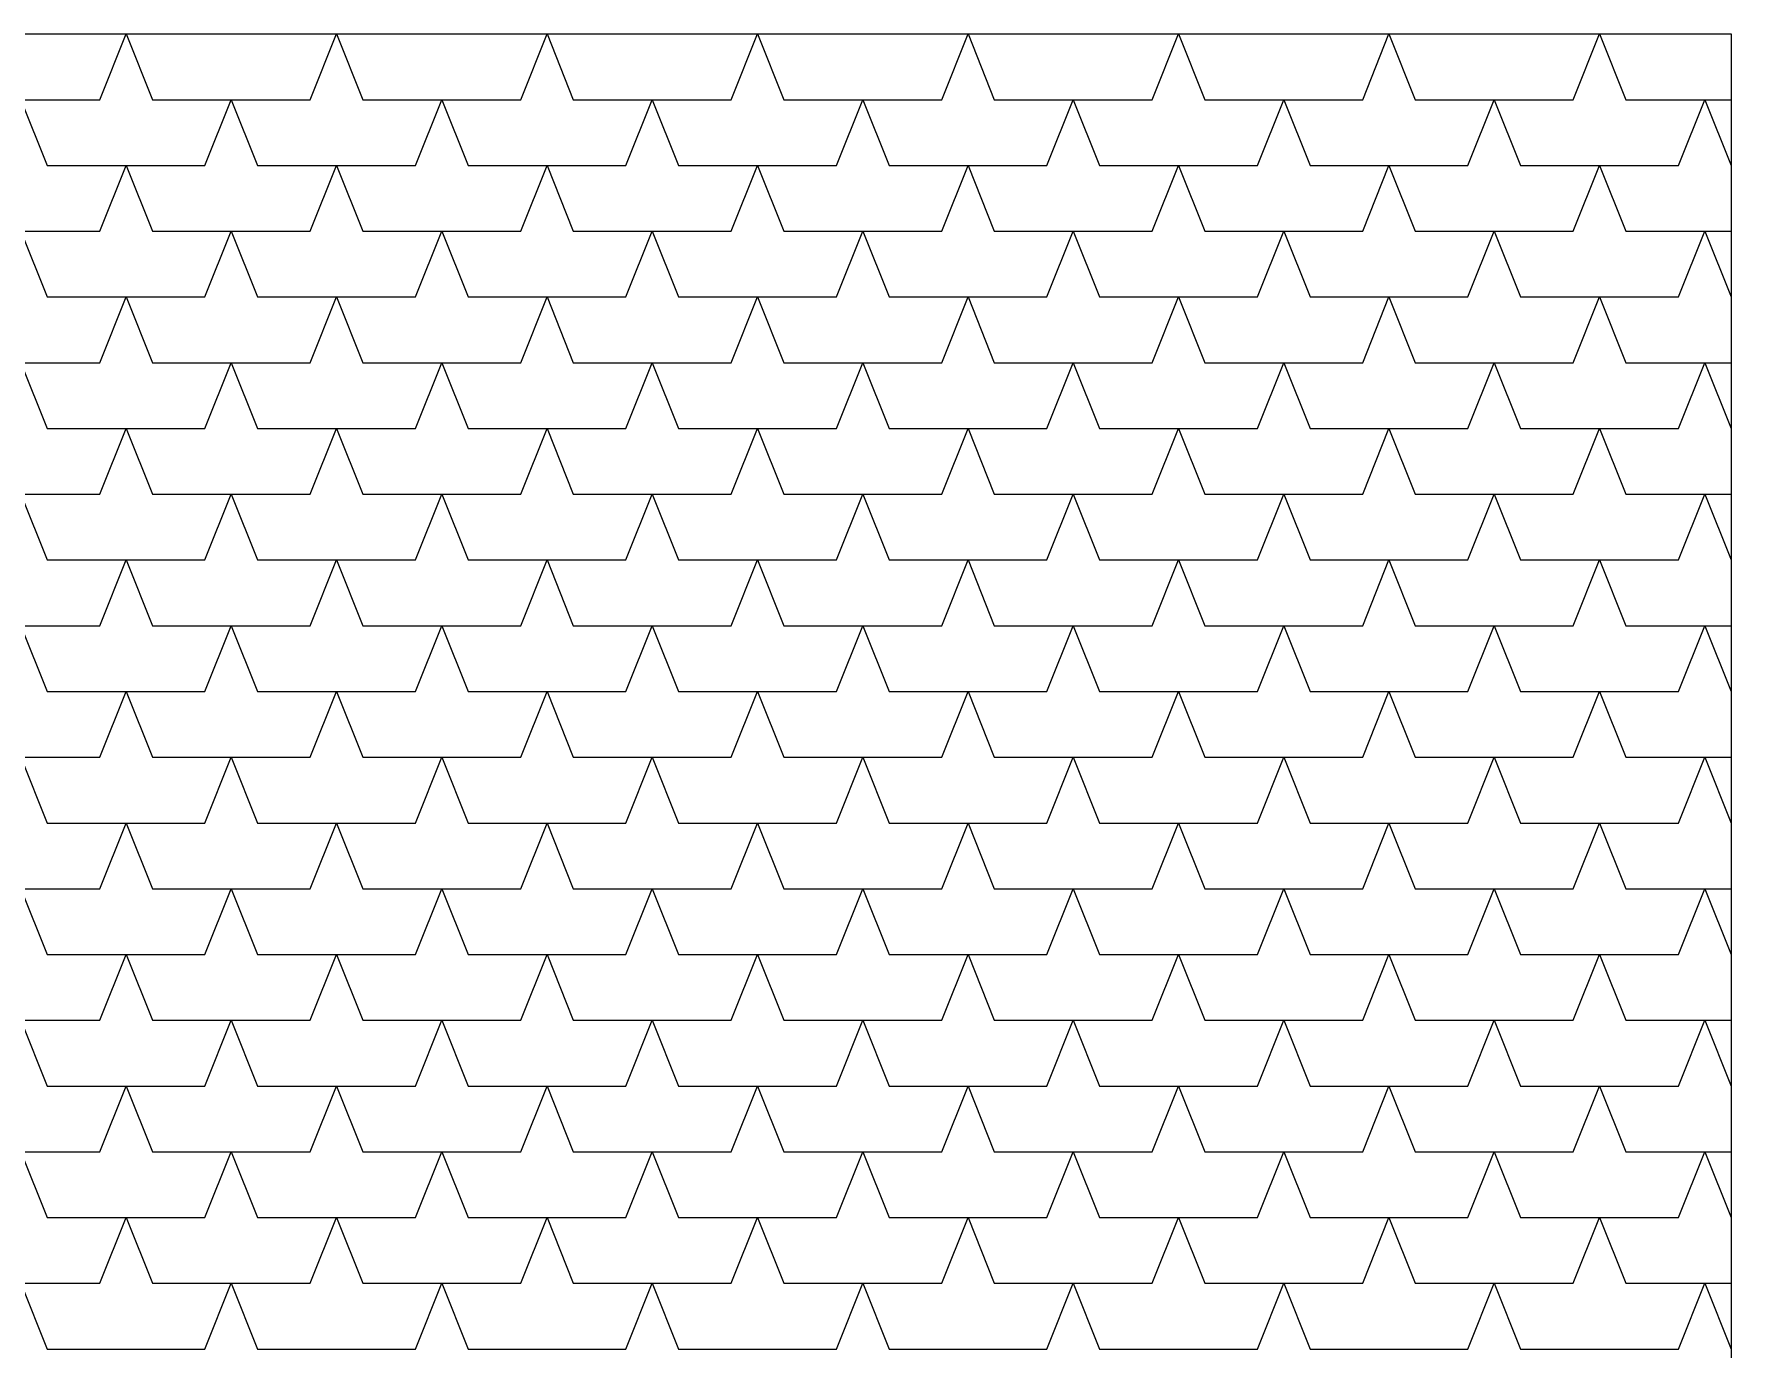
# Model space of a CAD drawing. Header units: inches. Extents: x 86794 to 87086, y 41803 to 41823.
# Drawn here: x 87036.561 to 87037.851, y 41820.73 to 41821.73 of the extents above; entities that cross this region are included whole.
import ezdxf

# ---------------------------------------------------------------- set-up
doc = ezdxf.new("R2010")
doc.units = ezdxf.units.IN
doc.header["$MEASUREMENT"] = 0

msp = doc.modelspace()

# ---------------------------------------------------------------- linework, layer by layer
at = {"ltscale": 0.006}
for p, q in [((87029.6509, 41821.7295), (87037.8509, 41821.7295)), ((87037.8509, 41821.7295), (87037.8509, 41819.0158))]:
    msp.add_line(p, q, dxfattribs=at)
at = {"color": 250}
for p, q in [((87036.6109, 41821.6795), (87036.6309, 41821.7295)), ((87036.6309, 41821.7295), (87036.6509, 41821.6795)), ((87036.7709, 41821.6795), (87036.7909, 41821.7295)), ((87036.7909, 41821.7295), (87036.8109, 41821.6795)), ((87036.9309, 41821.6795), (87036.9509, 41821.7295)), ((87036.9509, 41821.7295), (87036.9709, 41821.6795)), ((87037.0909, 41821.6795), (87037.1109, 41821.7295)), ((87037.1109, 41821.7295), (87037.1309, 41821.6795)), ((87037.2509, 41821.6795), (87037.2709, 41821.7295)), ((87037.2709, 41821.7295), (87037.2909, 41821.6795)), ((87037.4109, 41821.6795), (87037.4309, 41821.7295)), ((87037.4309, 41821.7295), (87037.4509, 41821.6795)), ((87037.5709, 41821.6795), (87037.5909, 41821.7295)), ((87037.5909, 41821.7295), (87037.6109, 41821.6795)), ((87037.7309, 41821.6795), (87037.7509, 41821.7295)), ((87037.7509, 41821.7295), (87037.7709, 41821.6795)), ((87036.4909, 41821.6795), (87036.6109, 41821.6795)), ((87036.5509, 41821.6795), (87036.5709, 41821.6295)), ((87036.6509, 41821.6795), (87036.7709, 41821.6795)), ((87036.6909, 41821.6295), (87036.7109, 41821.6795)), ((87036.7109, 41821.6795), (87036.7309, 41821.6295)), ((87036.8109, 41821.6795), (87036.9309, 41821.6795)), ((87036.8509, 41821.6295), (87036.8709, 41821.6795)), ((87036.8709, 41821.6795), (87036.8909, 41821.6295)), ((87036.9709, 41821.6795), (87037.0909, 41821.6795)), ((87037.0109, 41821.6295), (87037.0309, 41821.6795)), ((87037.0309, 41821.6795), (87037.0509, 41821.6295)), ((87037.1309, 41821.6795), (87037.2509, 41821.6795)), ((87037.1709, 41821.6295), (87037.1909, 41821.6795)), ((87037.1909, 41821.6795), (87037.2109, 41821.6295)), ((87037.2909, 41821.6795), (87037.4109, 41821.6795)), ((87037.3309, 41821.6295), (87037.3509, 41821.6795)), ((87037.3509, 41821.6795), (87037.3709, 41821.6295)), ((87037.4509, 41821.6795), (87037.5709, 41821.6795)), ((87037.4909, 41821.6295), (87037.5109, 41821.6795)), ((87037.5109, 41821.6795), (87037.5309, 41821.6295)), ((87037.6109, 41821.6795), (87037.7309, 41821.6795)), ((87037.6509, 41821.6295), (87037.6709, 41821.6795)), ((87037.6709, 41821.6795), (87037.6909, 41821.6295)), ((87037.7709, 41821.6795), (87037.8509, 41821.6795)), ((87037.8109, 41821.6295), (87037.8309, 41821.6795)), ((87037.8309, 41821.6795), (87037.8509, 41821.6295)), ((87036.5709, 41821.6295), (87036.6909, 41821.6295)), ((87036.6109, 41821.5795), (87036.6309, 41821.6295)), ((87036.6309, 41821.6295), (87036.6509, 41821.5795)), ((87036.7309, 41821.6295), (87036.8509, 41821.6295)), ((87036.7709, 41821.5795), (87036.7909, 41821.6295)), ((87036.7909, 41821.6295), (87036.8109, 41821.5795)), ((87036.8909, 41821.6295), (87037.0109, 41821.6295)), ((87036.9309, 41821.5795), (87036.9509, 41821.6295)), ((87036.9509, 41821.6295), (87036.9709, 41821.5795)), ((87037.0509, 41821.6295), (87037.1709, 41821.6295)), ((87037.0909, 41821.5795), (87037.1109, 41821.6295)), ((87037.1109, 41821.6295), (87037.1309, 41821.5795)), ((87037.2109, 41821.6295), (87037.3309, 41821.6295)), ((87037.2509, 41821.5795), (87037.2709, 41821.6295)), ((87037.2709, 41821.6295), (87037.2909, 41821.5795)), ((87037.3709, 41821.6295), (87037.4909, 41821.6295)), ((87037.4109, 41821.5795), (87037.4309, 41821.6295)), ((87037.4309, 41821.6295), (87037.4509, 41821.5795)), ((87037.5309, 41821.6295), (87037.6509, 41821.6295)), ((87037.5709, 41821.5795), (87037.5909, 41821.6295)), ((87037.5909, 41821.6295), (87037.6109, 41821.5795)), ((87037.6909, 41821.6295), (87037.8109, 41821.6295)), ((87037.7309, 41821.5795), (87037.7509, 41821.6295)), ((87037.7509, 41821.6295), (87037.7709, 41821.5795)), ((87036.4909, 41821.5795), (87036.6109, 41821.5795)), ((87036.5509, 41821.5795), (87036.5709, 41821.5295)), ((87036.6509, 41821.5795), (87036.7709, 41821.5795)), ((87036.6909, 41821.5295), (87036.7109, 41821.5795)), ((87036.7109, 41821.5795), (87036.7309, 41821.5295)), ((87036.8109, 41821.5795), (87036.9309, 41821.5795)), ((87036.8509, 41821.5295), (87036.8709, 41821.5795)), ((87036.8709, 41821.5795), (87036.8909, 41821.5295)), ((87036.9709, 41821.5795), (87037.0909, 41821.5795)), ((87037.0109, 41821.5295), (87037.0309, 41821.5795)), ((87037.0309, 41821.5795), (87037.0509, 41821.5295)), ((87037.1309, 41821.5795), (87037.2509, 41821.5795)), ((87037.1709, 41821.5295), (87037.1909, 41821.5795)), ((87037.1909, 41821.5795), (87037.2109, 41821.5295)), ((87037.2909, 41821.5795), (87037.4109, 41821.5795)), ((87037.3309, 41821.5295), (87037.3509, 41821.5795)), ((87037.3509, 41821.5795), (87037.3709, 41821.5295)), ((87037.4509, 41821.5795), (87037.5709, 41821.5795)), ((87037.4909, 41821.5295), (87037.5109, 41821.5795)), ((87037.5109, 41821.5795), (87037.5309, 41821.5295)), ((87037.6109, 41821.5795), (87037.7309, 41821.5795)), ((87037.6509, 41821.5295), (87037.6709, 41821.5795)), ((87037.6709, 41821.5795), (87037.6909, 41821.5295)), ((87037.7709, 41821.5795), (87037.8509, 41821.5795)), ((87037.8109, 41821.5295), (87037.8309, 41821.5795)), ((87037.8309, 41821.5795), (87037.8509, 41821.5295)), ((87036.5709, 41821.5295), (87036.6909, 41821.5295)), ((87036.6109, 41821.4795), (87036.6309, 41821.5295)), ((87036.6309, 41821.5295), (87036.6509, 41821.4795)), ((87036.7309, 41821.5295), (87036.8509, 41821.5295)), ((87036.7709, 41821.4795), (87036.7909, 41821.5295)), ((87036.7909, 41821.5295), (87036.8109, 41821.4795)), ((87036.8909, 41821.5295), (87037.0109, 41821.5295)), ((87036.9309, 41821.4795), (87036.9509, 41821.5295)), ((87036.9509, 41821.5295), (87036.9709, 41821.4795)), ((87037.0509, 41821.5295), (87037.1709, 41821.5295)), ((87037.0909, 41821.4795), (87037.1109, 41821.5295)), ((87037.1109, 41821.5295), (87037.1309, 41821.4795)), ((87037.2109, 41821.5295), (87037.3309, 41821.5295)), ((87037.2509, 41821.4795), (87037.2709, 41821.5295)), ((87037.2709, 41821.5295), (87037.2909, 41821.4795)), ((87037.3709, 41821.5295), (87037.4909, 41821.5295)), ((87037.4109, 41821.4795), (87037.4309, 41821.5295)), ((87037.4309, 41821.5295), (87037.4509, 41821.4795)), ((87037.5309, 41821.5295), (87037.6509, 41821.5295)), ((87037.5709, 41821.4795), (87037.5909, 41821.5295)), ((87037.5909, 41821.5295), (87037.6109, 41821.4795)), ((87037.6909, 41821.5295), (87037.8109, 41821.5295)), ((87037.7309, 41821.4795), (87037.7509, 41821.5295)), ((87037.7509, 41821.5295), (87037.7709, 41821.4795)), ((87036.4909, 41821.4795), (87036.6109, 41821.4795)), ((87036.5509, 41821.4795), (87036.5709, 41821.4295)), ((87036.6509, 41821.4795), (87036.7709, 41821.4795)), ((87036.6909, 41821.4295), (87036.7109, 41821.4795)), ((87036.7109, 41821.4795), (87036.7309, 41821.4295)), ((87036.8109, 41821.4795), (87036.9309, 41821.4795)), ((87036.8509, 41821.4295), (87036.8709, 41821.4795)), ((87036.8709, 41821.4795), (87036.8909, 41821.4295)), ((87036.9709, 41821.4795), (87037.0909, 41821.4795)), ((87037.0109, 41821.4295), (87037.0309, 41821.4795)), ((87037.0309, 41821.4795), (87037.0509, 41821.4295)), ((87037.1309, 41821.4795), (87037.2509, 41821.4795)), ((87037.1709, 41821.4295), (87037.1909, 41821.4795)), ((87037.1909, 41821.4795), (87037.2109, 41821.4295)), ((87037.2909, 41821.4795), (87037.4109, 41821.4795)), ((87037.3309, 41821.4295), (87037.3509, 41821.4795)), ((87037.3509, 41821.4795), (87037.3709, 41821.4295)), ((87037.4509, 41821.4795), (87037.5709, 41821.4795)), ((87037.4909, 41821.4295), (87037.5109, 41821.4795)), ((87037.5109, 41821.4795), (87037.5309, 41821.4295)), ((87037.6109, 41821.4795), (87037.7309, 41821.4795)), ((87037.6509, 41821.4295), (87037.6709, 41821.4795)), ((87037.6709, 41821.4795), (87037.6909, 41821.4295)), ((87037.7709, 41821.4795), (87037.8509, 41821.4795)), ((87037.8109, 41821.4295), (87037.8309, 41821.4795)), ((87037.8309, 41821.4795), (87037.8509, 41821.4295)), ((87036.5709, 41821.4295), (87036.6909, 41821.4295)), ((87036.6109, 41821.3795), (87036.6309, 41821.4295)), ((87036.6309, 41821.4295), (87036.6509, 41821.3795)), ((87036.7309, 41821.4295), (87036.8509, 41821.4295)), ((87036.7709, 41821.3795), (87036.7909, 41821.4295)), ((87036.7909, 41821.4295), (87036.8109, 41821.3795)), ((87036.8909, 41821.4295), (87037.0109, 41821.4295)), ((87036.9309, 41821.3795), (87036.9509, 41821.4295)), ((87036.9509, 41821.4295), (87036.9709, 41821.3795)), ((87037.0509, 41821.4295), (87037.1709, 41821.4295)), ((87037.0909, 41821.3795), (87037.1109, 41821.4295)), ((87037.1109, 41821.4295), (87037.1309, 41821.3795)), ((87037.2109, 41821.4295), (87037.3309, 41821.4295)), ((87037.2509, 41821.3795), (87037.2709, 41821.4295)), ((87037.2709, 41821.4295), (87037.2909, 41821.3795)), ((87037.3709, 41821.4295), (87037.4909, 41821.4295)), ((87037.4109, 41821.3795), (87037.4309, 41821.4295)), ((87037.4309, 41821.4295), (87037.4509, 41821.3795)), ((87037.5309, 41821.4295), (87037.6509, 41821.4295)), ((87037.5709, 41821.3795), (87037.5909, 41821.4295)), ((87037.5909, 41821.4295), (87037.6109, 41821.3795)), ((87037.6909, 41821.4295), (87037.8109, 41821.4295)), ((87037.7309, 41821.3795), (87037.7509, 41821.4295)), ((87037.7509, 41821.4295), (87037.7709, 41821.3795)), ((87036.4909, 41821.3795), (87036.6109, 41821.3795)), ((87036.5509, 41821.3795), (87036.5709, 41821.3295)), ((87036.6509, 41821.3795), (87036.7709, 41821.3795)), ((87036.6909, 41821.3295), (87036.7109, 41821.3795)), ((87036.7109, 41821.3795), (87036.7309, 41821.3295)), ((87036.8109, 41821.3795), (87036.9309, 41821.3795)), ((87036.8509, 41821.3295), (87036.8709, 41821.3795)), ((87036.8709, 41821.3795), (87036.8909, 41821.3295)), ((87036.9709, 41821.3795), (87037.0909, 41821.3795)), ((87037.0109, 41821.3295), (87037.0309, 41821.3795)), ((87037.0309, 41821.3795), (87037.0509, 41821.3295)), ((87037.1309, 41821.3795), (87037.2509, 41821.3795)), ((87037.1709, 41821.3295), (87037.1909, 41821.3795)), ((87037.1909, 41821.3795), (87037.2109, 41821.3295)), ((87037.2909, 41821.3795), (87037.4109, 41821.3795)), ((87037.3309, 41821.3295), (87037.3509, 41821.3795)), ((87037.3509, 41821.3795), (87037.3709, 41821.3295)), ((87037.4509, 41821.3795), (87037.5709, 41821.3795)), ((87037.4909, 41821.3295), (87037.5109, 41821.3795)), ((87037.5109, 41821.3795), (87037.5309, 41821.3295)), ((87037.6109, 41821.3795), (87037.7309, 41821.3795)), ((87037.6509, 41821.3295), (87037.6709, 41821.3795)), ((87037.6709, 41821.3795), (87037.6909, 41821.3295)), ((87037.7709, 41821.3795), (87037.8509, 41821.3795)), ((87037.8109, 41821.3295), (87037.8309, 41821.3795)), ((87037.8309, 41821.3795), (87037.8509, 41821.3295)), ((87036.5709, 41821.3295), (87036.6909, 41821.3295)), ((87036.6109, 41821.2795), (87036.6309, 41821.3295)), ((87036.6309, 41821.3295), (87036.6509, 41821.2795)), ((87036.7309, 41821.3295), (87036.8509, 41821.3295)), ((87036.7709, 41821.2795), (87036.7909, 41821.3295)), ((87036.7909, 41821.3295), (87036.8109, 41821.2795)), ((87036.8909, 41821.3295), (87037.0109, 41821.3295)), ((87036.9309, 41821.2795), (87036.9509, 41821.3295)), ((87036.9509, 41821.3295), (87036.9709, 41821.2795)), ((87037.0509, 41821.3295), (87037.1709, 41821.3295)), ((87037.0909, 41821.2795), (87037.1109, 41821.3295)), ((87037.1109, 41821.3295), (87037.1309, 41821.2795)), ((87037.2109, 41821.3295), (87037.3309, 41821.3295)), ((87037.2509, 41821.2795), (87037.2709, 41821.3295)), ((87037.2709, 41821.3295), (87037.2909, 41821.2795)), ((87037.3709, 41821.3295), (87037.4909, 41821.3295)), ((87037.4109, 41821.2795), (87037.4309, 41821.3295)), ((87037.4309, 41821.3295), (87037.4509, 41821.2795)), ((87037.5309, 41821.3295), (87037.6509, 41821.3295)), ((87037.5709, 41821.2795), (87037.5909, 41821.3295)), ((87037.5909, 41821.3295), (87037.6109, 41821.2795)), ((87037.6909, 41821.3295), (87037.8109, 41821.3295)), ((87037.7309, 41821.2795), (87037.7509, 41821.3295)), ((87037.7509, 41821.3295), (87037.7709, 41821.2795)), ((87036.4909, 41821.2795), (87036.6109, 41821.2795)), ((87036.5509, 41821.2795), (87036.5709, 41821.2295)), ((87036.6509, 41821.2795), (87036.7709, 41821.2795)), ((87036.6909, 41821.2295), (87036.7109, 41821.2795)), ((87036.7109, 41821.2795), (87036.7309, 41821.2295)), ((87036.8109, 41821.2795), (87036.9309, 41821.2795)), ((87036.8509, 41821.2295), (87036.8709, 41821.2795)), ((87036.8709, 41821.2795), (87036.8909, 41821.2295)), ((87036.9709, 41821.2795), (87037.0909, 41821.2795)), ((87037.0109, 41821.2295), (87037.0309, 41821.2795)), ((87037.0309, 41821.2795), (87037.0509, 41821.2295)), ((87037.1309, 41821.2795), (87037.2509, 41821.2795)), ((87037.1709, 41821.2295), (87037.1909, 41821.2795)), ((87037.1909, 41821.2795), (87037.2109, 41821.2295)), ((87037.2909, 41821.2795), (87037.4109, 41821.2795)), ((87037.3309, 41821.2295), (87037.3509, 41821.2795)), ((87037.3509, 41821.2795), (87037.3709, 41821.2295)), ((87037.4509, 41821.2795), (87037.5709, 41821.2795)), ((87037.4909, 41821.2295), (87037.5109, 41821.2795)), ((87037.5109, 41821.2795), (87037.5309, 41821.2295)), ((87037.6109, 41821.2795), (87037.7309, 41821.2795)), ((87037.6509, 41821.2295), (87037.6709, 41821.2795)), ((87037.6709, 41821.2795), (87037.6909, 41821.2295)), ((87037.7709, 41821.2795), (87037.8509, 41821.2795)), ((87037.8109, 41821.2295), (87037.8309, 41821.2795)), ((87037.8309, 41821.2795), (87037.8509, 41821.2295)), ((87036.5709, 41821.2295), (87036.6909, 41821.2295)), ((87036.6109, 41821.1795), (87036.6309, 41821.2295)), ((87036.6309, 41821.2295), (87036.6509, 41821.1795)), ((87036.7309, 41821.2295), (87036.8509, 41821.2295)), ((87036.7709, 41821.1795), (87036.7909, 41821.2295)), ((87036.7909, 41821.2295), (87036.8109, 41821.1795)), ((87036.8909, 41821.2295), (87037.0109, 41821.2295)), ((87036.9309, 41821.1795), (87036.9509, 41821.2295)), ((87036.9509, 41821.2295), (87036.9709, 41821.1795)), ((87037.0509, 41821.2295), (87037.1709, 41821.2295)), ((87037.0909, 41821.1795), (87037.1109, 41821.2295)), ((87037.1109, 41821.2295), (87037.1309, 41821.1795)), ((87037.2109, 41821.2295), (87037.3309, 41821.2295)), ((87037.2509, 41821.1795), (87037.2709, 41821.2295)), ((87037.2709, 41821.2295), (87037.2909, 41821.1795)), ((87037.3709, 41821.2295), (87037.4909, 41821.2295)), ((87037.4109, 41821.1795), (87037.4309, 41821.2295)), ((87037.4309, 41821.2295), (87037.4509, 41821.1795)), ((87037.5309, 41821.2295), (87037.6509, 41821.2295)), ((87037.5709, 41821.1795), (87037.5909, 41821.2295)), ((87037.5909, 41821.2295), (87037.6109, 41821.1795)), ((87037.6909, 41821.2295), (87037.8109, 41821.2295)), ((87037.7309, 41821.1795), (87037.7509, 41821.2295)), ((87037.7509, 41821.2295), (87037.7709, 41821.1795)), ((87036.4909, 41821.1795), (87036.6109, 41821.1795)), ((87036.5509, 41821.1795), (87036.5709, 41821.1295)), ((87036.6509, 41821.1795), (87036.7709, 41821.1795)), ((87036.6909, 41821.1295), (87036.7109, 41821.1795)), ((87036.7109, 41821.1795), (87036.7309, 41821.1295)), ((87036.8109, 41821.1795), (87036.9309, 41821.1795)), ((87036.8509, 41821.1295), (87036.8709, 41821.1795)), ((87036.8709, 41821.1795), (87036.8909, 41821.1295)), ((87036.9709, 41821.1795), (87037.0909, 41821.1795)), ((87037.0109, 41821.1295), (87037.0309, 41821.1795)), ((87037.0309, 41821.1795), (87037.0509, 41821.1295)), ((87037.1309, 41821.1795), (87037.2509, 41821.1795)), ((87037.1709, 41821.1295), (87037.1909, 41821.1795)), ((87037.1909, 41821.1795), (87037.2109, 41821.1295)), ((87037.2909, 41821.1795), (87037.4109, 41821.1795)), ((87037.3309, 41821.1295), (87037.3509, 41821.1795)), ((87037.3509, 41821.1795), (87037.3709, 41821.1295)), ((87037.4509, 41821.1795), (87037.5709, 41821.1795)), ((87037.4909, 41821.1295), (87037.5109, 41821.1795)), ((87037.5109, 41821.1795), (87037.5309, 41821.1295)), ((87037.6109, 41821.1795), (87037.7309, 41821.1795)), ((87037.6509, 41821.1295), (87037.6709, 41821.1795)), ((87037.6709, 41821.1795), (87037.6909, 41821.1295)), ((87037.7709, 41821.1795), (87037.8509, 41821.1795)), ((87037.8109, 41821.1295), (87037.8309, 41821.1795)), ((87037.8309, 41821.1795), (87037.8509, 41821.1295)), ((87036.5709, 41821.1295), (87036.6909, 41821.1295)), ((87036.6109, 41821.0795), (87036.6309, 41821.1295)), ((87036.6309, 41821.1295), (87036.6509, 41821.0795)), ((87036.7309, 41821.1295), (87036.8509, 41821.1295)), ((87036.7709, 41821.0795), (87036.7909, 41821.1295)), ((87036.7909, 41821.1295), (87036.8109, 41821.0795)), ((87036.8909, 41821.1295), (87037.0109, 41821.1295)), ((87036.9309, 41821.0795), (87036.9509, 41821.1295)), ((87036.9509, 41821.1295), (87036.9709, 41821.0795)), ((87037.0509, 41821.1295), (87037.1709, 41821.1295)), ((87037.0909, 41821.0795), (87037.1109, 41821.1295)), ((87037.1109, 41821.1295), (87037.1309, 41821.0795)), ((87037.2109, 41821.1295), (87037.3309, 41821.1295)), ((87037.2509, 41821.0795), (87037.2709, 41821.1295)), ((87037.2709, 41821.1295), (87037.2909, 41821.0795)), ((87037.3709, 41821.1295), (87037.4909, 41821.1295)), ((87037.4109, 41821.0795), (87037.4309, 41821.1295)), ((87037.4309, 41821.1295), (87037.4509, 41821.0795)), ((87037.5309, 41821.1295), (87037.6509, 41821.1295)), ((87037.5709, 41821.0795), (87037.5909, 41821.1295)), ((87037.5909, 41821.1295), (87037.6109, 41821.0795)), ((87037.6909, 41821.1295), (87037.8109, 41821.1295)), ((87037.7309, 41821.0795), (87037.7509, 41821.1295)), ((87037.7509, 41821.1295), (87037.7709, 41821.0795)), ((87036.4909, 41821.0795), (87036.6109, 41821.0795)), ((87036.5509, 41821.0795), (87036.5709, 41821.0295)), ((87036.6509, 41821.0795), (87036.7709, 41821.0795)), ((87036.6909, 41821.0295), (87036.7109, 41821.0795)), ((87036.7109, 41821.0795), (87036.7309, 41821.0295)), ((87036.8109, 41821.0795), (87036.9309, 41821.0795)), ((87036.8509, 41821.0295), (87036.8709, 41821.0795)), ((87036.8709, 41821.0795), (87036.8909, 41821.0295)), ((87036.9709, 41821.0795), (87037.0909, 41821.0795)), ((87037.0109, 41821.0295), (87037.0309, 41821.0795)), ((87037.0309, 41821.0795), (87037.0509, 41821.0295)), ((87037.1309, 41821.0795), (87037.2509, 41821.0795)), ((87037.1709, 41821.0295), (87037.1909, 41821.0795)), ((87037.1909, 41821.0795), (87037.2109, 41821.0295)), ((87037.2909, 41821.0795), (87037.4109, 41821.0795)), ((87037.3309, 41821.0295), (87037.3509, 41821.0795)), ((87037.3509, 41821.0795), (87037.3709, 41821.0295)), ((87037.4509, 41821.0795), (87037.5709, 41821.0795)), ((87037.4909, 41821.0295), (87037.5109, 41821.0795)), ((87037.5109, 41821.0795), (87037.5309, 41821.0295)), ((87037.6109, 41821.0795), (87037.7309, 41821.0795)), ((87037.6509, 41821.0295), (87037.6709, 41821.0795)), ((87037.6709, 41821.0795), (87037.6909, 41821.0295)), ((87037.7709, 41821.0795), (87037.8509, 41821.0795)), ((87037.8109, 41821.0295), (87037.8309, 41821.0795)), ((87037.8309, 41821.0795), (87037.8509, 41821.0295)), ((87036.5709, 41821.0295), (87036.6909, 41821.0295)), ((87036.6109, 41820.9795), (87036.6309, 41821.0295)), ((87036.6309, 41821.0295), (87036.6509, 41820.9795)), ((87036.7309, 41821.0295), (87036.8509, 41821.0295)), ((87036.7709, 41820.9795), (87036.7909, 41821.0295)), ((87036.7909, 41821.0295), (87036.8109, 41820.9795)), ((87036.8909, 41821.0295), (87037.0109, 41821.0295)), ((87036.9309, 41820.9795), (87036.9509, 41821.0295)), ((87036.9509, 41821.0295), (87036.9709, 41820.9795)), ((87037.0509, 41821.0295), (87037.1709, 41821.0295)), ((87037.0909, 41820.9795), (87037.1109, 41821.0295)), ((87037.1109, 41821.0295), (87037.1309, 41820.9795)), ((87037.2109, 41821.0295), (87037.3309, 41821.0295)), ((87037.2509, 41820.9795), (87037.2709, 41821.0295)), ((87037.2709, 41821.0295), (87037.2909, 41820.9795)), ((87037.3709, 41821.0295), (87037.4909, 41821.0295)), ((87037.4109, 41820.9795), (87037.4309, 41821.0295)), ((87037.4309, 41821.0295), (87037.4509, 41820.9795)), ((87037.5309, 41821.0295), (87037.6509, 41821.0295)), ((87037.5709, 41820.9795), (87037.5909, 41821.0295)), ((87037.5909, 41821.0295), (87037.6109, 41820.9795)), ((87037.6909, 41821.0295), (87037.8109, 41821.0295)), ((87037.7309, 41820.9795), (87037.7509, 41821.0295)), ((87037.7509, 41821.0295), (87037.7709, 41820.9795)), ((87036.4909, 41820.9795), (87036.6109, 41820.9795)), ((87036.5509, 41820.9795), (87036.5709, 41820.9295)), ((87036.6509, 41820.9795), (87036.7709, 41820.9795)), ((87036.6909, 41820.9295), (87036.7109, 41820.9795)), ((87036.7109, 41820.9795), (87036.7309, 41820.9295)), ((87036.8109, 41820.9795), (87036.9309, 41820.9795)), ((87036.8509, 41820.9295), (87036.8709, 41820.9795)), ((87036.8709, 41820.9795), (87036.8909, 41820.9295)), ((87036.9709, 41820.9795), (87037.0909, 41820.9795)), ((87037.0109, 41820.9295), (87037.0309, 41820.9795)), ((87037.0309, 41820.9795), (87037.0509, 41820.9295)), ((87037.1309, 41820.9795), (87037.2509, 41820.9795)), ((87037.1709, 41820.9295), (87037.1909, 41820.9795)), ((87037.1909, 41820.9795), (87037.2109, 41820.9295)), ((87037.2909, 41820.9795), (87037.4109, 41820.9795)), ((87037.3309, 41820.9295), (87037.3509, 41820.9795)), ((87037.3509, 41820.9795), (87037.3709, 41820.9295)), ((87037.4509, 41820.9795), (87037.5709, 41820.9795)), ((87037.4909, 41820.9295), (87037.5109, 41820.9795)), ((87037.5109, 41820.9795), (87037.5309, 41820.9295)), ((87037.6109, 41820.9795), (87037.7309, 41820.9795)), ((87037.6509, 41820.9295), (87037.6709, 41820.9795)), ((87037.6709, 41820.9795), (87037.6909, 41820.9295)), ((87037.7709, 41820.9795), (87037.8509, 41820.9795)), ((87037.8109, 41820.9295), (87037.8309, 41820.9795)), ((87037.8309, 41820.9795), (87037.8509, 41820.9295)), ((87036.5709, 41820.9295), (87036.6909, 41820.9295)), ((87036.6109, 41820.8795), (87036.6309, 41820.9295)), ((87036.6309, 41820.9295), (87036.6509, 41820.8795)), ((87036.7309, 41820.9295), (87036.8509, 41820.9295)), ((87036.7709, 41820.8795), (87036.7909, 41820.9295)), ((87036.7909, 41820.9295), (87036.8109, 41820.8795)), ((87036.8909, 41820.9295), (87037.0109, 41820.9295)), ((87036.9309, 41820.8795), (87036.9509, 41820.9295)), ((87036.9509, 41820.9295), (87036.9709, 41820.8795)), ((87037.0509, 41820.9295), (87037.1709, 41820.9295)), ((87037.0909, 41820.8795), (87037.1109, 41820.9295)), ((87037.1109, 41820.9295), (87037.1309, 41820.8795)), ((87037.2109, 41820.9295), (87037.3309, 41820.9295)), ((87037.2509, 41820.8795), (87037.2709, 41820.9295)), ((87037.2709, 41820.9295), (87037.2909, 41820.8795)), ((87037.3709, 41820.9295), (87037.4909, 41820.9295)), ((87037.4109, 41820.8795), (87037.4309, 41820.9295)), ((87037.4309, 41820.9295), (87037.4509, 41820.8795)), ((87037.5309, 41820.9295), (87037.6509, 41820.9295)), ((87037.5709, 41820.8795), (87037.5909, 41820.9295)), ((87037.5909, 41820.9295), (87037.6109, 41820.8795)), ((87037.6909, 41820.9295), (87037.8109, 41820.9295)), ((87037.7309, 41820.8795), (87037.7509, 41820.9295)), ((87037.7509, 41820.9295), (87037.7709, 41820.8795)), ((87036.4909, 41820.8795), (87036.6109, 41820.8795)), ((87036.5509, 41820.8795), (87036.5709, 41820.8295)), ((87036.6509, 41820.8795), (87036.7709, 41820.8795)), ((87036.6909, 41820.8295), (87036.7109, 41820.8795)), ((87036.7109, 41820.8795), (87036.7309, 41820.8295)), ((87036.8109, 41820.8795), (87036.9309, 41820.8795)), ((87036.8509, 41820.8295), (87036.8709, 41820.8795)), ((87036.8709, 41820.8795), (87036.8909, 41820.8295)), ((87036.9709, 41820.8795), (87037.0909, 41820.8795)), ((87037.0109, 41820.8295), (87037.0309, 41820.8795)), ((87037.0309, 41820.8795), (87037.0509, 41820.8295)), ((87037.1309, 41820.8795), (87037.2509, 41820.8795)), ((87037.1709, 41820.8295), (87037.1909, 41820.8795)), ((87037.1909, 41820.8795), (87037.2109, 41820.8295)), ((87037.2909, 41820.8795), (87037.4109, 41820.8795)), ((87037.3309, 41820.8295), (87037.3509, 41820.8795)), ((87037.3509, 41820.8795), (87037.3709, 41820.8295)), ((87037.4509, 41820.8795), (87037.5709, 41820.8795)), ((87037.4909, 41820.8295), (87037.5109, 41820.8795)), ((87037.5109, 41820.8795), (87037.5309, 41820.8295)), ((87037.6109, 41820.8795), (87037.7309, 41820.8795)), ((87037.6509, 41820.8295), (87037.6709, 41820.8795)), ((87037.6709, 41820.8795), (87037.6909, 41820.8295)), ((87037.7709, 41820.8795), (87037.8509, 41820.8795)), ((87037.8109, 41820.8295), (87037.8309, 41820.8795)), ((87037.8309, 41820.8795), (87037.8509, 41820.8295)), ((87036.5709, 41820.8295), (87036.6909, 41820.8295)), ((87036.6109, 41820.7795), (87036.6309, 41820.8295)), ((87036.6309, 41820.8295), (87036.6509, 41820.7795)), ((87036.7309, 41820.8295), (87036.8509, 41820.8295)), ((87036.7709, 41820.7795), (87036.7909, 41820.8295)), ((87036.7909, 41820.8295), (87036.8109, 41820.7795)), ((87036.8909, 41820.8295), (87037.0109, 41820.8295)), ((87036.9309, 41820.7795), (87036.9509, 41820.8295)), ((87036.9509, 41820.8295), (87036.9709, 41820.7795)), ((87037.0509, 41820.8295), (87037.1709, 41820.8295)), ((87037.0909, 41820.7795), (87037.1109, 41820.8295)), ((87037.1109, 41820.8295), (87037.1309, 41820.7795)), ((87037.2109, 41820.8295), (87037.3309, 41820.8295)), ((87037.2509, 41820.7795), (87037.2709, 41820.8295)), ((87037.2709, 41820.8295), (87037.2909, 41820.7795)), ((87037.3709, 41820.8295), (87037.4909, 41820.8295)), ((87037.4109, 41820.7795), (87037.4309, 41820.8295)), ((87037.4309, 41820.8295), (87037.4509, 41820.7795)), ((87037.5309, 41820.8295), (87037.6509, 41820.8295)), ((87037.5709, 41820.7795), (87037.5909, 41820.8295)), ((87037.5909, 41820.8295), (87037.6109, 41820.7795)), ((87037.6909, 41820.8295), (87037.8109, 41820.8295)), ((87037.7309, 41820.7795), (87037.7509, 41820.8295)), ((87037.7509, 41820.8295), (87037.7709, 41820.7795)), ((87036.4909, 41820.7795), (87036.6109, 41820.7795)), ((87036.5509, 41820.7795), (87036.5709, 41820.7295)), ((87036.6509, 41820.7795), (87036.7709, 41820.7795)), ((87036.6909, 41820.7295), (87036.7109, 41820.7795)), ((87036.7109, 41820.7795), (87036.7309, 41820.7295)), ((87036.8109, 41820.7795), (87036.9309, 41820.7795)), ((87036.8509, 41820.7295), (87036.8709, 41820.7795)), ((87036.8709, 41820.7795), (87036.8909, 41820.7295)), ((87036.9709, 41820.7795), (87037.0909, 41820.7795)), ((87037.0109, 41820.7295), (87037.0309, 41820.7795)), ((87037.0309, 41820.7795), (87037.0509, 41820.7295)), ((87037.1309, 41820.7795), (87037.2509, 41820.7795)), ((87037.1709, 41820.7295), (87037.1909, 41820.7795)), ((87037.1909, 41820.7795), (87037.2109, 41820.7295)), ((87037.2909, 41820.7795), (87037.4109, 41820.7795)), ((87037.3309, 41820.7295), (87037.3509, 41820.7795)), ((87037.3509, 41820.7795), (87037.3709, 41820.7295)), ((87037.4509, 41820.7795), (87037.5709, 41820.7795)), ((87037.4909, 41820.7295), (87037.5109, 41820.7795)), ((87037.5109, 41820.7795), (87037.5309, 41820.7295)), ((87037.6109, 41820.7795), (87037.7309, 41820.7795)), ((87037.6509, 41820.7295), (87037.6709, 41820.7795)), ((87037.6709, 41820.7795), (87037.6909, 41820.7295)), ((87037.7709, 41820.7795), (87037.8509, 41820.7795)), ((87037.8109, 41820.7295), (87037.8309, 41820.7795)), ((87037.8309, 41820.7795), (87037.8509, 41820.7295)), ((87036.5709, 41820.7295), (87036.6909, 41820.7295)), ((87036.7309, 41820.7295), (87036.8509, 41820.7295)), ((87036.8909, 41820.7295), (87037.0109, 41820.7295)), ((87037.0509, 41820.7295), (87037.1709, 41820.7295)), ((87037.2109, 41820.7295), (87037.3309, 41820.7295)), ((87037.3709, 41820.7295), (87037.4909, 41820.7295)), ((87037.5309, 41820.7295), (87037.6509, 41820.7295)), ((87037.6909, 41820.7295), (87037.8109, 41820.7295))]:
    msp.add_line(p, q, dxfattribs=at)

doc.saveas('drawing.dxf')
